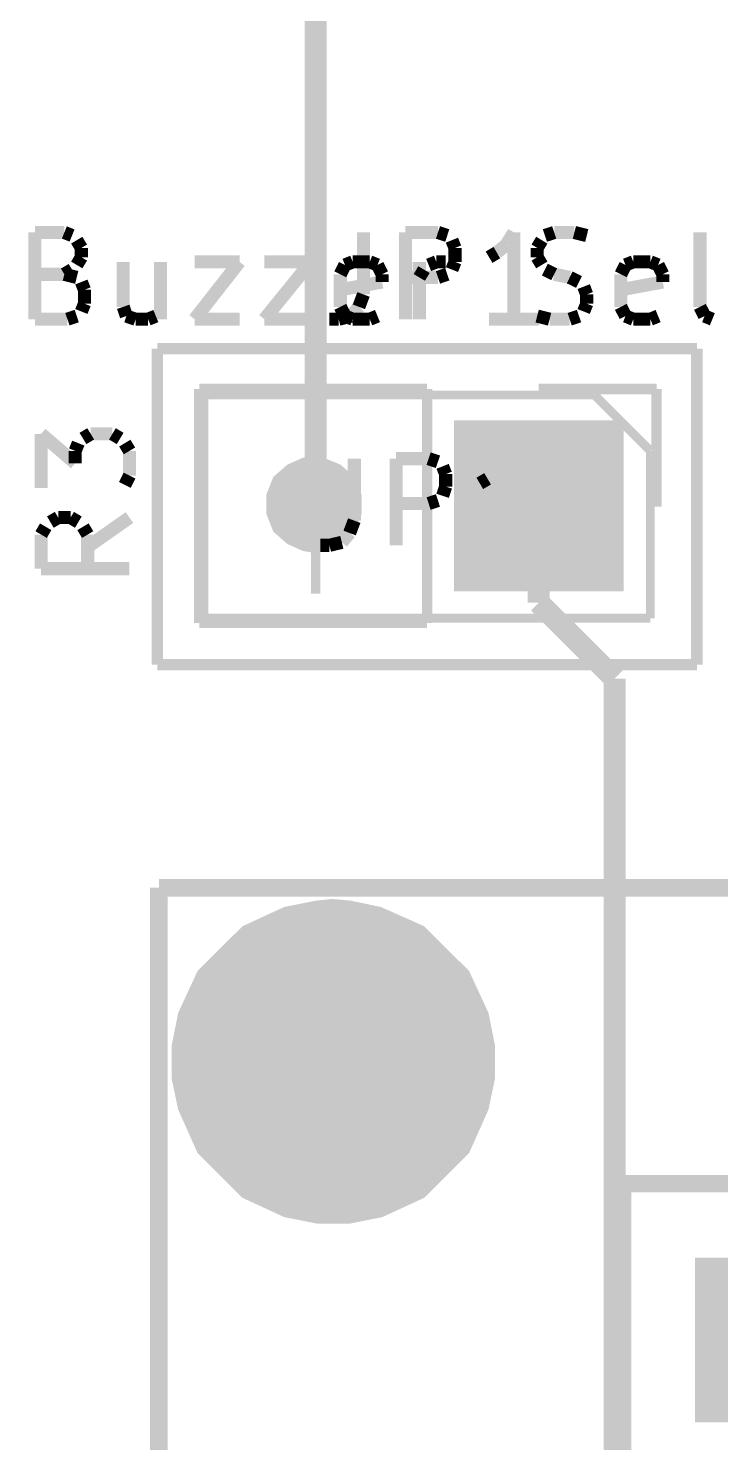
# Model space of a CAD drawing. Header units: millimetres. Extents: x 10 to 287, y 10 to 200.
# Drawn here: x 80.18 to 88.06, y 111.95 to 128.05 of the extents above; entities that cross this region are included whole.
import ezdxf

# ---------------------------------------------------------------- set-up
doc = ezdxf.new("R2010")
doc.units = ezdxf.units.MM
doc.layers.add('H', color=7, linetype='Continuous')
doc.layers.add('P', color=7, linetype='Continuous')

msp = doc.modelspace()

# ---------------------------------------------------------------- hatches: boundary and pattern name
at = {"layer": 'H', "linetype": 'Continuous'}
for points in [[(85.09, 121.708), (85.09, 123.508), (86.907, 123.508), (86.907, 121.708), (85.09, 121.708)], [(85.09, 121.708), (85.09, 123.508), (86.907, 123.508), (86.907, 121.708), (85.09, 121.708)], [(83.432, 122.149), (83.344, 122.149), (83.167, 122.22), (83.044, 122.361), (82.973, 122.537), (82.956, 122.626), (82.973, 122.731), (83.044, 122.89), (83.167, 123.031), (83.344, 123.102), (83.432, 123.102), (83.538, 123.102), (83.714, 123.031), (83.838, 122.89), (83.908, 122.731), (83.926, 122.626), (83.908, 122.537), (83.838, 122.361), (83.714, 122.22), (83.538, 122.149), (83.432, 122.149)], [(83.432, 122.149), (83.344, 122.149), (83.167, 122.22), (83.044, 122.361), (82.973, 122.537), (82.956, 122.626), (82.973, 122.731), (83.044, 122.89), (83.167, 123.031), (83.344, 123.102), (83.432, 123.102), (83.538, 123.102), (83.714, 123.031), (83.838, 122.89), (83.908, 122.731), (83.926, 122.626), (83.908, 122.537), (83.838, 122.361), (83.714, 122.22), (83.538, 122.149), (83.432, 122.149)], [(85.972, 122.149), (85.884, 122.149), (85.707, 122.22), (85.584, 122.361), (85.513, 122.537), (85.496, 122.626), (85.513, 122.731), (85.584, 122.89), (85.707, 123.031), (85.884, 123.102), (85.972, 123.102), (86.078, 123.102), (86.237, 123.031), (86.378, 122.89), (86.448, 122.731), (86.466, 122.626), (86.448, 122.537), (86.378, 122.361), (86.237, 122.22), (86.078, 122.149), (85.972, 122.149)], [(85.972, 122.149), (85.884, 122.149), (85.707, 122.22), (85.584, 122.361), (85.513, 122.537), (85.496, 122.626), (85.513, 122.731), (85.584, 122.89), (85.707, 123.031), (85.884, 123.102), (85.972, 123.102), (86.078, 123.102), (86.237, 123.031), (86.378, 122.89), (86.448, 122.731), (86.466, 122.626), (86.448, 122.537), (86.378, 122.361), (86.237, 122.22), (86.078, 122.149), (85.972, 122.149)], [(83.661, 114.494), (83.485, 114.512), (83.132, 114.582), (82.656, 114.794), (82.18, 115.27), (81.95, 115.746), (81.88, 116.099), (81.88, 116.276), (81.88, 116.47), (81.95, 116.805), (82.18, 117.281), (82.656, 117.757), (83.132, 117.987), (83.467, 118.057), (83.661, 118.057), (83.838, 118.057), (84.19, 117.987), (84.649, 117.757), (85.143, 117.281), (85.355, 116.805), (85.425, 116.452), (85.443, 116.276), (85.425, 116.099), (85.355, 115.746), (85.143, 115.27), (84.667, 114.794), (84.19, 114.582), (83.838, 114.512), (83.661, 114.494)], [(83.661, 114.494), (83.485, 114.512), (83.132, 114.582), (82.656, 114.794), (82.18, 115.27), (81.95, 115.746), (81.88, 116.099), (81.88, 116.276), (81.88, 116.47), (81.95, 116.805), (82.18, 117.281), (82.656, 117.757), (83.132, 117.987), (83.467, 118.057), (83.661, 118.057), (83.838, 118.057), (84.19, 117.987), (84.649, 117.757), (85.143, 117.281), (85.355, 116.805), (85.425, 116.452), (85.443, 116.276), (85.425, 116.099), (85.355, 115.746), (85.143, 115.27), (84.667, 114.794), (84.19, 114.582), (83.838, 114.512), (83.661, 114.494)], [(83.661, 114.706), (83.344, 114.723), (82.779, 114.953), (82.338, 115.394), (82.109, 115.958), (82.074, 116.276), (82.109, 116.593), (82.338, 117.158), (82.779, 117.598), (83.326, 117.828), (83.661, 117.863), (83.979, 117.828), (84.543, 117.598), (84.984, 117.158), (85.213, 116.593), (85.231, 116.276), (85.213, 115.958), (84.984, 115.394), (84.543, 114.953), (83.979, 114.723), (83.661, 114.706)], [(83.661, 114.706), (83.344, 114.723), (82.779, 114.953), (82.338, 115.394), (82.109, 115.958), (82.074, 116.276), (82.109, 116.593), (82.338, 117.158), (82.779, 117.598), (83.326, 117.828), (83.661, 117.863), (83.979, 117.828), (84.543, 117.598), (84.984, 117.158), (85.213, 116.593), (85.231, 116.276), (85.213, 115.958), (84.984, 115.394), (84.543, 114.953), (83.979, 114.723), (83.661, 114.706)]]:
    msp.add_hatch(color=256, dxfattribs=at).paths.add_polyline_path(points)

# ---------------------------------------------------------------- linework, layer by layer
at = {"layer": 'P'}
for points, const_width in [([(83.45, 133.174), (83.45, 122.608)], 0.25), ([(83.45, 133.174), (83.45, 122.608)], 0.25), ([(80.257, 124.742), (80.257, 125.73)], 0.15), ([(80.257, 125.73), (80.592, 125.73)], 0.15), ([(80.257, 124.742), (80.257, 125.73)], 0.15), ([(80.257, 125.73), (80.592, 125.73)], 0.15), ([(80.592, 125.73), (80.68, 125.695)], 0.15), ([(80.592, 125.73), (80.68, 125.695)], 0.15), ([(83.996, 125.73), (83.996, 125.024)], 0.15), ([(83.996, 125.73), (83.996, 125.024)], 0.15), ([(84.473, 124.742), (84.473, 125.73)], 0.15), ([(84.473, 125.73), (84.843, 125.73)], 0.15), ([(84.473, 124.742), (84.473, 125.73)], 0.15), ([(84.473, 125.73), (84.843, 125.73)], 0.15), ([(84.843, 125.73), (84.949, 125.695)], 0.15), ([(84.843, 125.73), (84.949, 125.695)], 0.15), ([(85.707, 125.73), (85.619, 125.589)], 0.15), ([(85.707, 125.73), (85.619, 125.589)], 0.15), ([(85.707, 124.742), (85.707, 125.73)], 0.15), ([(85.707, 124.742), (85.707, 125.73)], 0.15), ([(86.06, 125.695), (86.166, 125.73)], 0.15), ([(86.06, 125.695), (86.166, 125.73)], 0.15), ([(86.166, 125.73), (86.395, 125.73)], 0.15), ([(86.166, 125.73), (86.395, 125.73)], 0.15), ([(86.395, 125.73), (86.536, 125.695)], 0.15), ([(86.395, 125.73), (86.536, 125.695)], 0.15), ([(87.824, 124.883), (87.824, 125.73)], 0.15), ([(87.824, 124.883), (87.824, 125.73)], 0.15), ([(80.733, 125.642), (80.786, 125.554)], 0.15), ([(80.733, 125.642), (80.786, 125.554)], 0.15), ([(80.786, 125.554), (80.786, 125.448)], 0.15), ([(80.786, 125.554), (80.786, 125.448)], 0.15), ([(85.002, 125.642), (85.037, 125.554)], 0.15), ([(85.002, 125.642), (85.037, 125.554)], 0.15), ([(85.037, 125.554), (85.037, 125.395)], 0.15), ([(85.037, 125.554), (85.037, 125.395)], 0.15), ([(85.619, 125.589), (85.513, 125.501)], 0.15), ([(85.619, 125.589), (85.513, 125.501)], 0.15), ([(85.972, 125.554), (86.025, 125.642)], 0.15), ([(85.972, 125.554), (86.025, 125.642)], 0.15), ([(85.972, 125.448), (85.972, 125.554)], 0.15), ([(85.972, 125.448), (85.972, 125.554)], 0.15), ([(80.786, 125.448), (80.733, 125.36)], 0.15), ([(80.786, 125.448), (80.733, 125.36)], 0.15), ([(81.262, 125.395), (81.262, 124.883)], 0.15), ([(81.262, 125.395), (81.262, 124.883)], 0.15), ([(81.686, 125.395), (81.686, 124.742)], 0.15), ([(81.686, 125.395), (81.686, 124.742)], 0.15), ([(82.074, 125.395), (82.585, 125.395)], 0.15), ([(82.585, 125.395), (82.074, 124.742)], 0.15), ([(82.074, 125.395), (82.585, 125.395)], 0.15), ([(82.585, 125.395), (82.074, 124.742)], 0.15), ([(82.868, 125.395), (83.397, 125.395)], 0.15), ([(83.397, 125.395), (82.868, 124.742)], 0.15), ([(82.868, 125.395), (83.397, 125.395)], 0.15), ([(83.397, 125.395), (82.868, 124.742)], 0.15), ([(83.785, 125.36), (83.873, 125.395)], 0.15), ([(83.785, 125.36), (83.873, 125.395)], 0.15), ([(83.873, 125.395), (84.067, 125.395)], 0.15), ([(83.873, 125.395), (84.067, 125.395)], 0.15), ([(84.067, 125.395), (84.155, 125.36)], 0.15), ([(84.067, 125.395), (84.155, 125.36)], 0.15), ([(84.631, 124.742), (84.631, 125.395)], 0.15), ([(84.631, 124.742), (84.631, 125.395)], 0.15), ([(84.737, 125.36), (84.825, 125.395)], 0.15), ([(84.737, 125.36), (84.825, 125.395)], 0.15), ([(84.825, 125.395), (84.931, 125.395)], 0.15), ([(84.825, 125.395), (84.931, 125.395)], 0.15), ([(85.037, 125.395), (85.002, 125.307)], 0.15), ([(85.037, 125.395), (85.002, 125.307)], 0.15), ([(85.513, 125.501), (85.425, 125.448)], 0.15), ([(85.513, 125.501), (85.425, 125.448)], 0.15), ([(86.025, 125.36), (85.972, 125.448)], 0.15), ([(86.025, 125.36), (85.972, 125.448)], 0.15), ([(86.977, 125.36), (87.066, 125.395)], 0.15), ([(86.977, 125.36), (87.066, 125.395)], 0.15), ([(87.066, 125.395), (87.26, 125.395)], 0.15), ([(87.066, 125.395), (87.26, 125.395)], 0.15), ([(87.26, 125.395), (87.348, 125.36)], 0.15), ([(87.26, 125.395), (87.348, 125.36)], 0.15), ([(80.592, 125.254), (80.257, 125.254)], 0.15), ([(80.592, 125.254), (80.257, 125.254)], 0.15), ([(80.68, 125.307), (80.592, 125.254)], 0.15), ([(80.68, 125.307), (80.592, 125.254)], 0.15), ([(80.592, 125.254), (80.733, 125.218)], 0.15), ([(80.592, 125.254), (80.733, 125.218)], 0.15), ([(83.732, 125.254), (83.785, 125.36)], 0.15), ([(83.732, 125.254), (83.785, 125.36)], 0.15), ([(83.732, 124.883), (83.732, 125.254)], 0.15), ([(83.732, 124.883), (83.732, 125.254)], 0.15), ([(84.155, 125.36), (84.208, 125.254)], 0.15), ([(84.155, 125.36), (84.208, 125.254)], 0.15), ([(84.208, 125.254), (84.208, 125.166)], 0.15), ([(84.208, 125.254), (84.208, 125.166)], 0.15), ([(84.843, 125.218), (84.473, 125.218)], 0.15), ([(84.843, 125.218), (84.473, 125.218)], 0.15), ([(84.631, 125.218), (84.684, 125.307)], 0.15), ([(84.631, 125.218), (84.684, 125.307)], 0.15), ([(84.949, 125.254), (84.843, 125.218)], 0.15), ([(84.949, 125.254), (84.843, 125.218)], 0.15), ([(86.166, 125.254), (86.06, 125.307)], 0.15), ([(86.166, 125.254), (86.06, 125.307)], 0.15), ([(86.342, 125.218), (86.166, 125.254)], 0.15), ([(86.342, 125.218), (86.166, 125.254)], 0.15), ([(86.448, 125.166), (86.342, 125.218)], 0.15), ([(86.448, 125.166), (86.342, 125.218)], 0.15), ([(86.924, 125.254), (86.977, 125.36)], 0.15), ([(86.924, 125.254), (86.977, 125.36)], 0.15), ([(86.924, 124.883), (86.924, 125.254)], 0.15), ([(86.924, 124.883), (86.924, 125.254)], 0.15), ([(87.348, 125.36), (87.401, 125.254)], 0.15), ([(87.348, 125.36), (87.401, 125.254)], 0.15), ([(87.401, 125.254), (87.401, 125.166)], 0.15), ([(87.401, 125.254), (87.401, 125.166)], 0.15), ([(80.786, 125.166), (80.821, 125.077)], 0.15), ([(80.786, 125.166), (80.821, 125.077)], 0.15), ([(80.821, 125.077), (80.821, 124.919)], 0.15), ([(80.821, 125.077), (80.821, 124.919)], 0.15), ([(84.208, 125.166), (83.732, 125.077)], 0.15), ([(84.208, 125.166), (83.732, 125.077)], 0.15), ([(86.536, 125.024), (86.501, 125.113)], 0.15), ([(86.536, 125.024), (86.501, 125.113)], 0.15), ([(87.401, 125.166), (86.924, 125.077)], 0.15), ([(87.401, 125.166), (86.924, 125.077)], 0.15), ([(80.821, 124.919), (80.786, 124.83)], 0.15), ([(80.821, 124.919), (80.786, 124.83)], 0.15), ([(83.996, 125.024), (83.943, 124.883)], 0.15), ([(83.996, 125.024), (83.943, 124.883)], 0.15), ([(86.501, 124.83), (86.536, 124.919)], 0.15), ([(86.501, 124.83), (86.536, 124.919)], 0.15), ([(86.536, 124.919), (86.536, 125.024)], 0.15), ([(86.536, 124.919), (86.536, 125.024)], 0.15), ([(80.627, 124.742), (80.257, 124.742)], 0.15), ([(80.627, 124.742), (80.257, 124.742)], 0.15), ([(80.733, 124.778), (80.627, 124.742)], 0.15), ([(80.733, 124.778), (80.627, 124.742)], 0.15), ([(81.262, 124.883), (81.298, 124.778)], 0.15), ([(81.262, 124.883), (81.298, 124.778)], 0.15), ([(81.298, 124.778), (81.403, 124.742)], 0.15), ([(81.298, 124.778), (81.403, 124.742)], 0.15), ([(81.403, 124.742), (81.545, 124.742)], 0.15), ([(81.403, 124.742), (81.545, 124.742)], 0.15), ([(81.545, 124.742), (81.633, 124.778)], 0.15), ([(81.545, 124.742), (81.633, 124.778)], 0.15), ([(82.074, 124.742), (82.585, 124.742)], 0.15), ([(82.074, 124.742), (82.585, 124.742)], 0.15), ([(82.868, 124.742), (83.397, 124.742)], 0.15), ([(82.868, 124.742), (83.397, 124.742)], 0.15), ([(83.714, 124.742), (83.608, 124.742)], 0.15), ([(83.714, 124.742), (83.608, 124.742)], 0.15), ([(83.855, 124.778), (83.714, 124.742)], 0.15), ([(83.855, 124.778), (83.714, 124.742)], 0.15), ([(83.785, 124.778), (83.732, 124.883)], 0.15), ([(83.785, 124.778), (83.732, 124.883)], 0.15), ([(83.873, 124.742), (83.785, 124.778)], 0.15), ([(83.873, 124.742), (83.785, 124.778)], 0.15), ([(83.943, 124.883), (83.855, 124.778)], 0.15), ([(83.943, 124.883), (83.855, 124.778)], 0.15), ([(84.067, 124.742), (83.873, 124.742)], 0.15), ([(84.067, 124.742), (83.873, 124.742)], 0.15), ([(84.155, 124.778), (84.067, 124.742)], 0.15), ([(84.155, 124.778), (84.067, 124.742)], 0.15), ([(85.99, 124.742), (85.425, 124.742)], 0.15), ([(85.99, 124.742), (85.425, 124.742)], 0.15), ([(85.972, 124.778), (86.113, 124.742)], 0.15), ([(85.972, 124.778), (86.113, 124.742)], 0.15), ([(86.113, 124.742), (86.342, 124.742)], 0.15), ([(86.113, 124.742), (86.342, 124.742)], 0.15), ([(86.342, 124.742), (86.448, 124.778)], 0.15), ([(86.342, 124.742), (86.448, 124.778)], 0.15), ([(86.977, 124.778), (86.924, 124.883)], 0.15), ([(86.977, 124.778), (86.924, 124.883)], 0.15), ([(87.066, 124.742), (86.977, 124.778)], 0.15), ([(87.066, 124.742), (86.977, 124.778)], 0.15), ([(87.26, 124.742), (87.066, 124.742)], 0.15), ([(87.26, 124.742), (87.066, 124.742)], 0.15), ([(87.348, 124.778), (87.26, 124.742)], 0.15), ([(87.348, 124.778), (87.26, 124.742)], 0.15), ([(87.877, 124.778), (87.824, 124.883)], 0.15), ([(87.877, 124.778), (87.824, 124.883)], 0.15), ([(87.965, 124.742), (87.877, 124.778)], 0.15), ([(87.965, 124.742), (87.877, 124.778)], 0.15), ([(81.65, 124.407), (81.65, 120.809)], 0.132), ([(87.789, 124.407), (81.65, 124.407)], 0.132), ([(81.65, 124.407), (81.65, 120.809)], 0.132), ([(87.789, 124.407), (81.65, 124.407)], 0.132), ([(87.789, 120.809), (87.789, 124.407)], 0.132), ([(87.789, 120.809), (87.789, 124.407)], 0.132), ([(84.72, 123.948), (82.127, 123.948)], 0.12), ([(82.127, 123.948), (82.127, 121.285)], 0.12), ([(84.72, 123.948), (82.127, 123.948)], 0.12), ([(82.127, 123.948), (82.127, 121.285)], 0.12), ([(84.72, 123.948), (84.72, 121.285)], 0.12), ([(84.72, 123.948), (84.72, 121.285)], 0.12), ([(85.99, 123.948), (87.33, 123.948)], 0.12), ([(85.99, 123.948), (87.33, 123.948)], 0.12), ([(87.33, 123.948), (87.33, 122.608)], 0.12), ([(87.33, 123.948), (87.33, 122.608)], 0.12), ([(82.18, 123.878), (86.625, 123.878)], 0.1), ([(82.18, 121.338), (82.18, 123.878)], 0.1), ([(82.18, 123.878), (86.625, 123.878)], 0.1), ([(82.18, 121.338), (82.18, 123.878)], 0.1), ([(86.625, 123.878), (87.26, 123.243)], 0.1), ([(86.625, 123.878), (87.26, 123.243)], 0.1), ([(83.503, 122.608), (83.397, 122.608)], 1.978), ([(83.503, 122.608), (83.397, 122.608)], 1.978), ([(85.09, 123.525), (86.889, 123.525), (86.889, 121.708), (85.09, 121.708), (85.09, 123.525)], 0.132), ([(85.09, 123.525), (86.889, 123.525), (86.889, 121.708), (85.09, 121.708), (85.09, 123.525)], 0.132), ([(80.328, 122.82), (80.328, 123.437)], 0.15), ([(80.328, 123.437), (80.716, 123.102)], 0.15), ([(80.328, 122.82), (80.328, 123.437)], 0.15), ([(80.328, 123.437), (80.716, 123.102)], 0.15), ([(80.716, 123.243), (80.751, 123.331)], 0.15), ([(80.716, 123.243), (80.751, 123.331)], 0.15), ([(80.804, 123.384), (80.892, 123.437)], 0.15), ([(80.804, 123.384), (80.892, 123.437)], 0.15), ([(80.892, 123.437), (81.139, 123.437)], 0.15), ([(80.892, 123.437), (81.139, 123.437)], 0.15), ([(81.139, 123.437), (81.227, 123.384)], 0.15), ([(81.139, 123.437), (81.227, 123.384)], 0.15), ([(81.28, 123.331), (81.333, 123.243)], 0.15), ([(81.28, 123.331), (81.333, 123.243)], 0.15), ([(80.716, 123.102), (80.716, 123.243)], 0.15), ([(80.716, 123.102), (80.716, 123.243)], 0.15), ([(81.333, 123.243), (81.333, 122.961)], 0.15), ([(81.333, 123.243), (81.333, 122.961)], 0.15), ([(83.891, 123.155), (83.891, 122.449)], 0.15), ([(83.891, 123.155), (83.891, 122.449)], 0.15), ([(84.367, 122.167), (84.367, 123.155)], 0.15), ([(84.367, 123.155), (84.737, 123.155)], 0.15), ([(84.367, 122.167), (84.367, 123.155)], 0.15), ([(84.367, 123.155), (84.737, 123.155)], 0.15), ([(84.737, 123.155), (84.843, 123.119)], 0.15), ([(84.737, 123.155), (84.843, 123.119)], 0.15), ([(85.602, 123.155), (85.513, 123.014)], 0.15), ([(85.602, 123.155), (85.513, 123.014)], 0.15), ([(85.602, 122.167), (85.602, 123.155)], 0.15), ([(85.602, 122.167), (85.602, 123.155)], 0.15), ([(87.26, 123.243), (87.26, 121.338)], 0.1), ([(87.26, 123.243), (87.26, 121.338)], 0.1), ([(83.908, 122.643), (83.908, 122.731), (83.838, 122.908), (83.697, 123.031), (83.52, 123.102), (83.432, 123.119), (83.326, 123.102), (83.167, 123.031), (83.026, 122.908), (82.956, 122.731), (82.956, 122.643), (82.956, 122.537), (83.026, 122.361), (83.167, 122.238), (83.326, 122.167), (83.432, 122.149), (83.52, 122.167), (83.697, 122.238), (83.838, 122.361), (83.908, 122.537), (83.908, 122.643), (83.908, 122.643)], 0.132), ([(83.908, 122.643), (83.908, 122.731), (83.838, 122.908), (83.697, 123.031), (83.52, 123.102), (83.432, 123.119), (83.326, 123.102), (83.167, 123.031), (83.026, 122.908), (82.956, 122.731), (82.956, 122.643), (82.956, 122.537), (83.026, 122.361), (83.167, 122.238), (83.326, 122.167), (83.432, 122.149), (83.52, 122.167), (83.697, 122.238), (83.838, 122.361), (83.908, 122.537), (83.908, 122.643), (83.908, 122.643)], 0.132), ([(84.896, 123.067), (84.931, 122.978)], 0.15), ([(84.896, 123.067), (84.931, 122.978)], 0.15), ([(84.931, 122.978), (84.931, 122.837)], 0.15), ([(84.931, 122.978), (84.931, 122.837)], 0.15), ([(85.513, 123.014), (85.408, 122.925)], 0.15), ([(85.513, 123.014), (85.408, 122.925)], 0.15), ([(86.448, 122.643), (86.448, 122.731), (86.378, 122.908), (86.237, 123.031), (86.06, 123.102), (85.972, 123.119), (85.866, 123.102), (85.707, 123.031), (85.566, 122.908), (85.496, 122.731), (85.496, 122.643), (85.496, 122.537), (85.566, 122.361), (85.707, 122.238), (85.866, 122.167), (85.972, 122.149), (86.06, 122.167), (86.237, 122.238), (86.378, 122.361), (86.448, 122.537), (86.448, 122.643), (86.448, 122.643)], 0.132), ([(86.448, 122.643), (86.448, 122.731), (86.378, 122.908), (86.237, 123.031), (86.06, 123.102), (85.972, 123.119), (85.866, 123.102), (85.707, 123.031), (85.566, 122.908), (85.496, 122.731), (85.496, 122.643), (85.496, 122.537), (85.566, 122.361), (85.707, 122.238), (85.866, 122.167), (85.972, 122.149), (86.06, 122.167), (86.237, 122.238), (86.378, 122.361), (86.448, 122.537), (86.448, 122.643), (86.448, 122.643)], 0.132), ([(81.333, 122.961), (81.28, 122.855)], 0.15), ([(81.333, 122.961), (81.28, 122.855)], 0.15), ([(84.931, 122.837), (84.896, 122.731)], 0.15), ([(84.931, 122.837), (84.896, 122.731)], 0.15), ([(85.408, 122.925), (85.319, 122.873)], 0.15), ([(85.408, 122.925), (85.319, 122.873)], 0.15), ([(84.737, 122.643), (84.367, 122.643)], 0.15), ([(84.737, 122.643), (84.367, 122.643)], 0.15), ([(84.843, 122.678), (84.737, 122.643)], 0.15), ([(84.843, 122.678), (84.737, 122.643)], 0.15), ([(85.99, 122.608), (85.99, 121.514)], 0.25), ([(85.99, 122.608), (85.99, 121.514)], 0.25), ([(80.433, 122.432), (80.522, 122.484)], 0.15), ([(80.433, 122.432), (80.522, 122.484)], 0.15), ([(80.522, 122.484), (80.663, 122.484)], 0.15), ([(80.522, 122.484), (80.663, 122.484)], 0.15), ([(80.663, 122.484), (80.751, 122.432)], 0.15), ([(80.663, 122.484), (80.751, 122.432)], 0.15), ([(81.333, 122.484), (80.857, 122.149)], 0.15), ([(81.333, 122.484), (80.857, 122.149)], 0.15), ([(80.328, 122.29), (80.38, 122.379)], 0.15), ([(80.328, 122.29), (80.38, 122.379)], 0.15), ([(80.804, 122.379), (80.857, 122.29)], 0.15), ([(80.804, 122.379), (80.857, 122.29)], 0.15), ([(83.891, 122.449), (83.838, 122.308)], 0.15), ([(83.891, 122.449), (83.838, 122.308)], 0.15), ([(80.328, 121.902), (80.328, 122.29)], 0.15), ([(80.328, 121.902), (80.328, 122.29)], 0.15), ([(80.857, 122.29), (80.857, 121.902)], 0.15), ([(80.857, 122.29), (80.857, 121.902)], 0.15), ([(83.608, 122.167), (83.503, 122.167)], 0.15), ([(83.608, 122.167), (83.503, 122.167)], 0.15), ([(83.749, 122.202), (83.608, 122.167)], 0.15), ([(83.749, 122.202), (83.608, 122.167)], 0.15), ([(83.838, 122.308), (83.749, 122.202)], 0.15), ([(83.838, 122.308), (83.749, 122.202)], 0.15), ([(85.884, 122.167), (85.319, 122.167)], 0.15), ([(85.884, 122.167), (85.319, 122.167)], 0.15), ([(81.333, 121.902), (80.328, 121.902)], 0.15), ([(81.333, 121.902), (80.328, 121.902)], 0.15), ([(85.99, 121.514), (86.854, 120.65)], 0.25), ([(85.99, 121.514), (86.854, 120.65)], 0.25), ([(84.72, 121.285), (82.127, 121.285)], 0.12), ([(84.72, 121.285), (82.127, 121.285)], 0.12), ([(87.26, 121.338), (82.18, 121.338)], 0.1), ([(87.26, 121.338), (82.18, 121.338)], 0.1), ([(81.65, 120.809), (87.789, 120.809)], 0.132), ([(81.65, 120.809), (87.789, 120.809)], 0.132), ([(86.854, 120.65), (86.854, 107.403)], 0.25), ([(86.854, 120.65), (86.854, 107.403)], 0.25), ([(109.467, 118.269), (81.668, 118.269)], 0.2), ([(81.668, 118.269), (81.668, 90.964)], 0.2), ([(81.668, 118.269), (81.668, 111.619)], 0.2), ([(109.467, 118.269), (81.668, 118.269)], 0.2), ([(81.668, 118.269), (81.668, 90.964)], 0.2), ([(81.668, 118.269), (81.668, 111.619)], 0.2), ([(85.425, 116.293), (85.425, 116.47), (85.355, 116.822), (85.143, 117.281), (84.649, 117.775), (84.173, 117.987), (83.838, 118.057), (83.644, 118.075), (83.467, 118.057), (83.114, 117.987), (82.656, 117.775), (82.162, 117.281), (81.95, 116.822), (81.88, 116.47), (81.88, 116.293), (81.88, 116.099), (81.95, 115.764), (82.162, 115.288), (82.656, 114.794), (83.114, 114.582), (83.467, 114.512), (83.661, 114.512), (83.838, 114.512), (84.19, 114.582), (84.649, 114.794), (85.143, 115.288), (85.355, 115.764), (85.425, 116.099), (85.425, 116.293), (85.425, 116.293)], 0.132), ([(85.425, 116.293), (85.425, 116.47), (85.355, 116.822), (85.143, 117.281), (84.649, 117.775), (84.173, 117.987), (83.838, 118.057), (83.644, 118.075), (83.467, 118.057), (83.114, 117.987), (82.656, 117.775), (82.162, 117.281), (81.95, 116.822), (81.88, 116.47), (81.88, 116.293), (81.88, 116.099), (81.95, 115.764), (82.162, 115.288), (82.656, 114.794), (83.114, 114.582), (83.467, 114.512), (83.661, 114.512), (83.838, 114.512), (84.19, 114.582), (84.649, 114.794), (85.143, 115.288), (85.355, 115.764), (85.425, 116.099), (85.425, 116.293), (85.425, 116.293)], 0.132), ([(85.231, 116.293), (85.213, 116.611), (84.967, 117.175), (84.543, 117.598), (83.979, 117.845), (83.644, 117.863), (83.326, 117.845), (82.762, 117.598), (82.338, 117.175), (82.091, 116.611), (82.074, 116.293), (82.091, 115.958), (82.338, 115.394), (82.762, 114.97), (83.326, 114.723), (83.661, 114.706), (83.979, 114.723), (84.543, 114.97), (84.967, 115.394), (85.213, 115.958), (85.231, 116.293), (85.231, 116.293)], 0.132), ([(85.231, 116.293), (85.213, 116.611), (84.967, 117.175), (84.543, 117.598), (83.979, 117.845), (83.644, 117.863), (83.326, 117.845), (82.762, 117.598), (82.338, 117.175), (82.091, 116.611), (82.074, 116.293), (82.091, 115.958), (82.338, 115.394), (82.762, 114.97), (83.326, 114.723), (83.661, 114.706), (83.979, 114.723), (84.543, 114.97), (84.967, 115.394), (85.213, 115.958), (85.231, 116.293), (85.231, 116.293)], 0.132), ([(103.699, 114.9), (86.942, 114.9)], 0.2), ([(86.942, 114.9), (86.942, 92.798)], 0.2), ([(103.699, 114.9), (86.942, 114.9)], 0.2), ([(86.942, 114.9), (86.942, 92.798)], 0.2), ([(103.699, 114.9), (86.942, 114.9)], 0.2), ([(86.942, 114.9), (86.942, 92.798)], 0.2), ([(103.699, 114.9), (86.942, 114.9)], 0.2), ([(86.942, 114.9), (86.942, 92.798)], 0.2), ([(103.699, 114.9), (86.942, 114.9)], 0.2), ([(86.942, 114.9), (86.942, 92.798)], 0.2), ([(103.699, 114.9), (86.942, 114.9)], 0.2), ([(86.942, 114.9), (86.942, 92.798)], 0.2), ([(89.147, 112.695), (89.147, 113.542), (88.283, 113.542), (88.283, 112.695), (89.147, 112.695)], 1.027), ([(89.147, 112.695), (89.147, 113.542), (88.283, 113.542), (88.283, 112.695), (89.147, 112.695)], 1.027)]:
    msp.add_lwpolyline(points, dxfattribs=dict(at, const_width=const_width))

doc.saveas('drawing.dxf')
